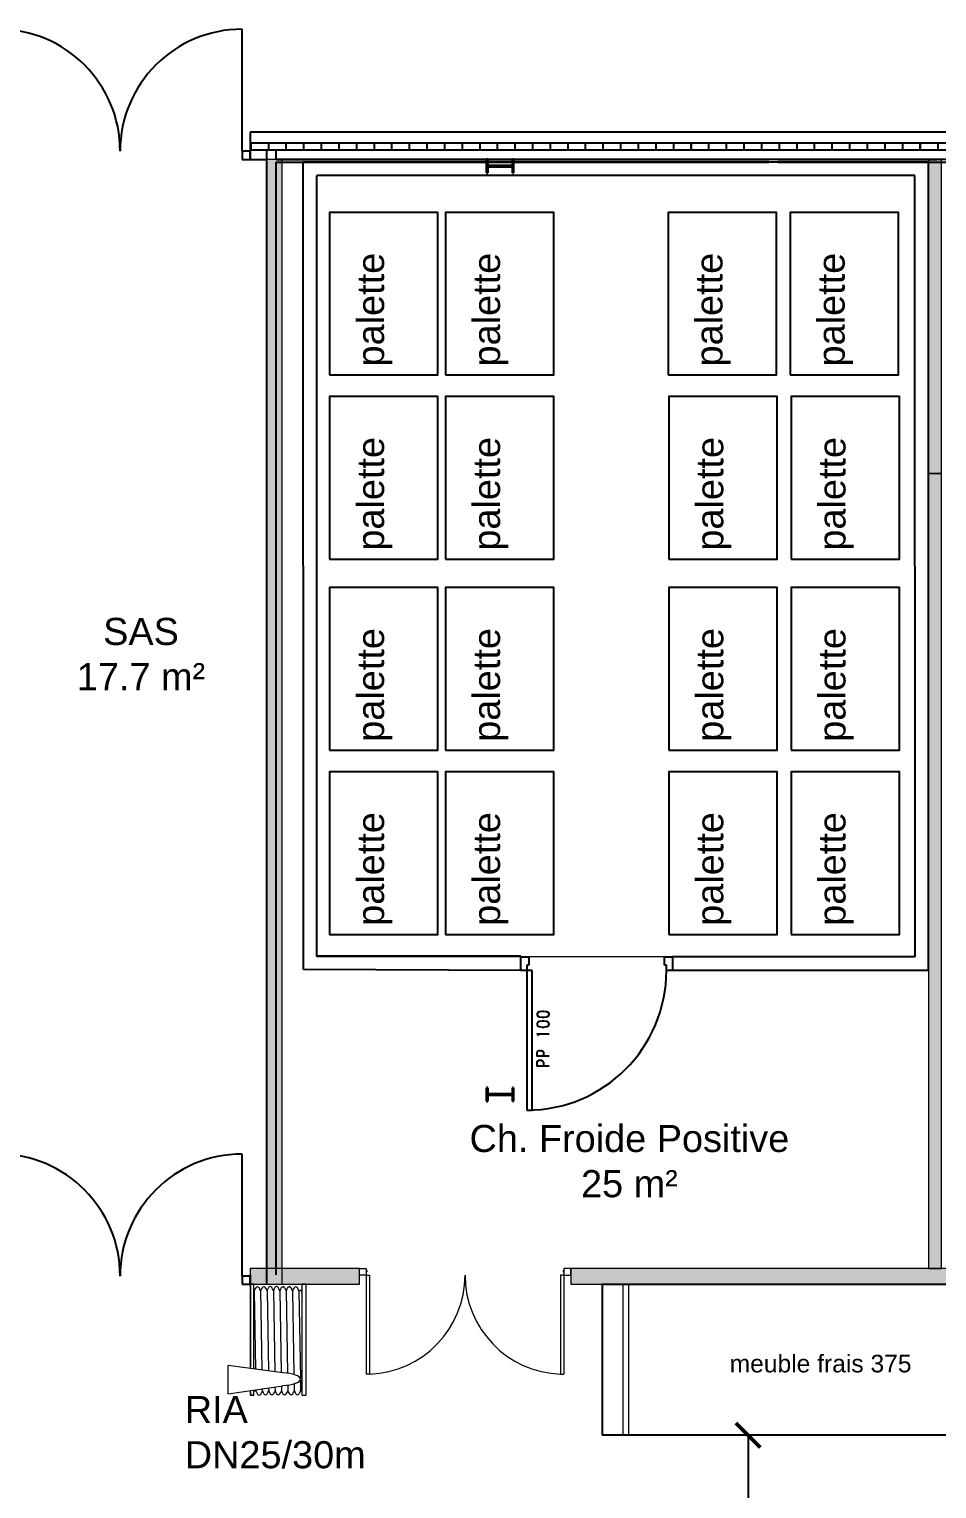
# Model space of a CAD drawing. Header units: millimetres. Extents: x 15590 to 15992, y 1055 to 1132.
# Drawn here: x 15808.72 to 15815.42, y 1105.54 to 1116.31 of the extents above; entities that cross this region are included whole.
import ezdxf

# ---------------------------------------------------------------- set-up
doc = ezdxf.new("R2010")
doc.units = ezdxf.units.MM
doc.header["$MEASUREMENT"] = 0
doc.linetypes.add('Court', pattern=[0.25, 0.05, -0.075, 0.05, -0.075])
doc.layers.get('0').update_dxf_attribs({"lineweight": 9})
for name, color, linetype in [('59', 7, 'Continuous'), ('frais', 5, 'Continuous'), ('murs exterieurs.P', 7, 'Continuous'), ('murs interieurs.P', 7, 'Continuous'), ('objet', 7, 'Continuous'), ('palette', 8, 'Continuous'), ('structure', 7, 'Continuous'), ('surgeles', 4, 'Continuous')]:
    doc.layers.add(name, color=color, linetype=linetype)
for name, color, linetype, lineweight in [('DM cloison', 7, 'Continuous', 9), ('DM Divers', 7, 'Continuous', 9), ('DM porte', 7, 'Continuous', 9), ('DM RIA', 7, 'Continuous', 9)]:
    doc.layers.add(name, color=color, linetype=linetype, lineweight=lineweight)
doc.styles.get("Standard").update_dxf_attribs({"font": 'swiss.ttf', "height": 0.2})
doc.dimstyles.get("Standard").update_dxf_attribs({"dimtxt": 0.2, "dimasz": 0.18, "dimexe": 0.18, "dimexo": 0.0625, "dimgap": 0.05, "dimtad": 1, "dimzin": 4, "dimdsep": 46, "dimtxsty": 'Standard', "dimblk": 'ARCHTICK', "dimcen": 0.09, "dimadec": 0, "dimazin": 0, "dimtfac": 1, "dimtofl": 0, "dimtmove": 0, "dimatfit": 3, "dimfxl": 1, "dimtolj": 1, "dimtzin": 0, "dimarcsym": 0})
pattern_1 = [(90, (15784.3553, 1074.85421), (-0.13, 8e-18), []), (180, (15784.3553, 1074.85421), (-8e-18, -0.13), [])]

# ---------------------------------------------------------------- blocks, each defined once
blk = doc.blocks.new('*U14')
at = {"layer": 'DM cloison'}
blk.add_hatch(color=3, dxfattribs=at).paths.add_polyline_path([(116, 1000), (0, 1000), (0, -7300), (116, -7300)])
blk.add_lwpolyline([(0, 1000), (0, -7300), (116, -7300), (116, 1000)], close=True, dxfattribs=at)
blk = doc.blocks.new('*U290')
at = {"layer": 'DM cloison'}
blk.add_hatch(color=3, dxfattribs=at).paths.add_polyline_path([(-237, 116), (-237, 0), (570, 0), (570, 116)])
blk.add_lwpolyline([(-237, 0), (570, 0), (570, 116), (-237, 116)], close=True, dxfattribs=at)
blk = doc.blocks.new('*U291')
at = {"layer": 'DM cloison'}
blk.add_hatch(color=3, dxfattribs=at).paths.add_polyline_path([(-2736, 116), (-2736, 0), (1400, 0), (1400, 116)])
blk.add_lwpolyline([(-2736, 0), (1400, 0), (1400, 116), (-2736, 116)], close=True, dxfattribs=at)
blk = doc.blocks.new('*U39')
at = {"layer": 'DM cloison'}
blk.add_hatch(color=2, dxfattribs=at).paths.add_polyline_path([(96, 5864), (0, 5864), (0, 0), (96, 0)])
blk.add_lwpolyline([(0, 5864), (0, 0), (96, 0), (96, 5864)], close=True, dxfattribs=at)
blk = doc.blocks.new('*U329')
at = {"layer": 'DM cloison'}
blk.add_hatch(color=2, dxfattribs=at).paths.add_polyline_path([(96, 1389), (0, 1389), (0, -930), (96, -930)])
blk.add_lwpolyline([(0, 1389), (0, -930), (96, -930), (96, 1389)], close=True, dxfattribs=at)
blk = doc.blocks.new('_ArchTick')
at = {"color": 0, "linetype": 'ByBlock', "const_width": 0.15}
blk.add_lwpolyline([(-0.5, -0.5), (0.5, 0.5)], dxfattribs=at)
blk = doc.blocks.new('*D295')
at = {"color": 0, "lineweight": -2, "transparency": 16777216}
for p, q in [((15814.346, 1105.939), (15813.844, 1105.939)), ((15814.024, 1105.939), (15814.024, 1103.35)), ((15813.377, 1103.35), (15814.204, 1103.35))]:
    blk.add_line(p, q, dxfattribs=at)
at = {"layer": 'DEFPOINTS', "color": 0, "transparency": 16777216}
for p in [(15814.409, 1105.939), (15813.315, 1103.35), (15814.024, 1103.35)]:
    blk.add_point(p, dxfattribs=at)
at = {"color": 0, "lineweight": -2, "transparency": 16777216, "xscale": 0.18, "yscale": 0.18, "zscale": 0.18}
for p, rotation in [((15814.024, 1105.939), 90), ((15814.024, 1103.35), 270)]:
    blk.add_blockref('_ArchTick', p, dxfattribs=dict(at, rotation=rotation))
at = {"color": 0, "transparency": 16777216, "insert": (15813.871, 1104.644), "char_height": 0.2, "attachment_point": 5, "rotation": 90}
blk.add_mtext('\\A1;2.59', dxfattribs=at)
blk = doc.blocks.new('*U45')
at = {"layer": 'DM RIA', "color": 1, "linetype": 'Continuous'}
for p, q in [((-470, -809), (-470, 11)), ((-443, 11), (-470, 11)), ((-443, 11), (-443, -809)), ((104, 0), (-299, -60)), ((-60, 11), (-86, 11)), ((-86, 11), (-60, 11)), ((-86, 11), (-86, -28)), ((-60, -18), (-60, 11)), ((-60, 11), (-60, -24)), ((104, 0), (104, -209)), ((-431, -22), (-443, -22)), ((-430, -103), (-431, -22)), ((-383, -74), (-384, -22)), ((-336, -64), (-337, -22)), ((-337, -22), (-337, -22)), ((-289, -58), (-290, -22)), ((-243, -22), (-243, -22)), ((-242, -51), (-243, -22)), ((-195, -44), (-196, -22)), ((-148, -38), (-148, -22)), ((-86, -22), (-101, -22)), ((-101, -31), (-101, -22)), ((-419, -759), (-430, -113)), ((-371, -759), (-382, -142)), ((-324, -759), (-335, -152)), ((-299, -155), (104, -209)), ((-277, -759), (-288, -157)), ((-230, -761), (-240, -163)), ((-183, -760), (-193, -169)), ((-136, -759), (-146, -176)), ((-88, -758), (-98, -182)), ((-86, -184), (-86, -809)), ((-60, -187), (-60, -809)), ((-60, -809), (-60, -198)), ((-470, -809), (-443, -809)), ((-443, -809), (-470, -809)), ((-371, -759), (-372, -759)), ((-86, -759), (-89, -759)), ((-86, -809), (-60, -809)), ((-60, -809), (-86, -809))]:
    blk.add_line(p, q, dxfattribs=at)
for centre, major_axis, start_param, end_param in [((-408, -120), (0, 128), 5.586483, 6.979887), ((-361, -120), (0, 128), 5.586483, 6.979887), ((-313, -120), (0, 128), 5.586483, 6.979887), ((-266, -120), (0, 128), 5.586483, 6.979887), ((-219, -120), (0, 128), 5.586483, 6.979887), ((-172, -120), (0, 128), 5.586483, 6.979887), ((-125, -119), (0, 128), 5.586483, 6.979887), ((-260, -108), (-170, 0), 4.940257, 7.626113), ((-392, -641), (-41, -121), 5.930977, 6.635394), ((-397, -661), (2, -128), 5.58648, 6.97989), ((-349, -662), (2, -128), 5.586496, 6.979875), ((-302, -662), (2, -128), 5.586491, 6.97988), ((-255, -663), (2, -128), 5.58648, 6.97989), ((-208, -663), (2, -128), 5.58648, 6.97989), ((-161, -662), (2, -128), 5.586496, 6.979875), ((-114, -661), (2, -128), 5.58648, 6.97989)]:
    blk.add_ellipse(centre, major_axis=major_axis, ratio=0.287901, start_param=start_param, end_param=end_param, dxfattribs=at)
blk = doc.blocks.new('RIA 25 30 m')
at = {"layer": 'DM RIA', "insert": (49, 587), "char_height": 200, "width": 1661.44, "attachment_point": 1}
blk.add_mtext('{\\fArial|b0|i0|c0|p34;\\C1;RIA DN25/30m}', dxfattribs=at)
blk = doc.blocks.new('PP100')
at = {"layer": '59', "color": 105, "linetype": 'Continuous'}
for p, q in [((107.5, 113), (103.5, 113)), ((103.5, 113), (103.5, 10)), ((107.5, 10), (107.5, 113)), ((0, 10), (4.5, 10)), ((0, 0), (0, 10)), ((6, 0), (0, 0)), ((4.5, 10), (4.5, 6)), ((4.5, 6), (6, 6)), ((6, 6), (6, 0)), ((103.5, 10), (107.5, 10)), ((106, 6), (107.5, 6)), ((106, 0), (106, 6)), ((112, 0), (106, 0)), ((107.5, 6), (107.5, 10)), ((107.5, 10), (112, 10)), ((112, 10), (112, 0))]:
    blk.add_line(p, q, dxfattribs=at)
for points in [[(91, 80.5, 0), (100, 80.5, 0), (100, 77.7, 0), (99.6, 76.8, 0), (99.2, 76.5, 0), (98.3, 76.2, 0), (97, 76.2, 0), (96.2, 76.5, 0), (95.7, 76.8, 0), (95.3, 77.7, 0), (95.3, 80.5, 0)], [(91, 73.3, 0), (100, 73.3, 0), (100, 70.5, 0), (99.6, 69.6, 0), (99.2, 69.3, 0), (98.3, 69, 0), (97, 69, 0), (96.2, 69.3, 0), (95.7, 69.6, 0), (95.3, 70.5, 0), (95.3, 73.3, 0)], [(98.7, 58.2, 0), (99.2, 57.6, 0), (100, 56.7, 0), (91, 56.7, 0)], [(100, 49.8, 0), (99.6, 50.7, 0), (98.3, 51.3, 0), (96.2, 51.7, 0), (94.9, 51.7, 0), (92.7, 51.3, 0), (91.4, 50.7, 0), (91, 49.8, 0), (91, 49.2, 0), (91.4, 48.3, 0), (92.7, 47.7, 0), (94.9, 47.4, 0), (96.2, 47.4, 0), (98.3, 47.7, 0), (99.6, 48.3, 0), (100, 49.2, 0), (100, 49.8, 0)], [(100, 42.6, 0), (99.6, 43.5, 0), (98.3, 44.1, 0), (96.2, 44.5, 0), (94.9, 44.5, 0), (92.7, 44.1, 0), (91.4, 43.5, 0), (91, 42.6, 0), (91, 42, 0), (91.4, 41.1, 0), (92.7, 40.5, 0), (94.9, 40.2, 0), (96.2, 40.2, 0), (98.3, 40.5, 0), (99.6, 41.1, 0), (100, 42, 0), (100, 42.6, 0)]]:
    blk.add_polyline3d(points, dxfattribs=at)
blk.add_arc((107.5, 10), 103, 90, 180, dxfattribs=at)
blk = doc.blocks.new('A$C0ED850CC')
at = {"layer": 'palette'}
blk.add_lwpolyline([(0, 0.8), (0, 0), (1.2, 0), (1.2, 0.8)], close=True, dxfattribs=at)
at = {"layer": 'palette', "insert": (0.063, 0.598), "char_height": 0.2, "width": 0.96772, "attachment_point": 1}
blk.add_mtext('palette', dxfattribs=at)
blk = doc.blocks.new('PALETTE')
at = {"layer": 'frais'}
blk.add_blockref('A$C0ED850CC', (-1.2, 0), dxfattribs=at)
blk = doc.blocks.new('*U16')
at = {"layer": 'DM porte'}
for p, q in [((0, 0), (-50, 0)), ((0, -50), (0, 0)), ((-1560, 0), (-1510, 0)), ((-1560, -50), (-1560, 0)), ((-1510, -50), (-1560, -50)), ((-1510, 0), (-1510, -50)), ((-1510, -15), (-1505, -15)), ((-1505, -25), (-1510, -25)), ((-1510, -50), (-1510, -780)), ((-1510, -50), (-1485, -50)), ((-1505, -15), (-1505, -25)), ((-1485, -50), (-1485, -780)), ((-75, -50), (-75, -780)), ((-50, -50), (-75, -50)), ((-50, -15), (-55, -15)), ((-55, -15), (-55, -25)), ((-55, -25), (-50, -25)), ((-50, 0), (-50, -50)), ((-50, -50), (-50, -780)), ((-50, -50), (0, -50)), ((-1485, -780), (-1510, -780)), ((-75, -780), (-50, -780))]:
    blk.add_line(p, q, dxfattribs=at)
for centre, start, end in [((-1510, -50), 271.9626, 0), ((-50, -50), 180, 268.0374)]:
    blk.add_arc(centre, 730, start, end, dxfattribs=at)
blk = doc.blocks.new('JOUE FRAIS')
at = {"layer": 'frais', "linetype": 'ByBlock', "lineweight": -2}
for p, q in [((-0.558, 0.04), (0.557, 0.04)), ((-0.558, 0), (-0.558, 0.04)), ((0.557, 0), (-0.558, 0)), ((0.557, 0.04), (0.557, 0))]:
    blk.add_line(p, q, dxfattribs=at)
blk = doc.blocks.new('*U65')
at = {"color": 5, "linetype": 'ByBlock', "lineweight": -2}
for p, q in [((0.04, 1.115), (3.71, 1.115)), ((0.04, 1.115), (0.04, 0)), ((3.71, 1.115), (3.71, 0)), ((3.71, 0), (0.04, 0))]:
    blk.add_line(p, q, dxfattribs=at)
blk.add_text('meuble frais 375', height=0.13, dxfattribs=at).set_placement((0.98, 0.464))

msp = doc.modelspace()

# ---------------------------------------------------------------- hatches: boundary and pattern name
at = {"layer": 'murs exterieurs.P', "linetype": 'Continuous', "ltscale": 1000}
h = msp.add_hatch(dxfattribs=at)
h.set_pattern_fill('ISOLANT_POLYSTYRENE_0005', color=256, scale=0.1, angle=90, style=0, pattern_type=2)
h.set_pattern_definition(pattern_1)
h.paths.add_polyline_path([(15812.421, 1115.473), (15810.349, 1115.473), (15810.349, 1115.423), (15812.421, 1115.423)], flags=0)
h = msp.add_hatch(dxfattribs=at)
h.set_pattern_fill('ISOLANT_POLYSTYRENE_0005', color=256, scale=0.1, angle=90, style=0, pattern_type=2)
h.set_pattern_definition([(90, (15786.3048, 1074.85421), (-0.13, 8e-18), []), (180, (15786.3048, 1074.85421), (-8e-18, -0.13), [])])
h.paths.add_polyline_path([(15814.37, 1115.473), (15812.298, 1115.473), (15812.298, 1115.423), (15814.37, 1115.423)], flags=0)
h = msp.add_hatch(dxfattribs=at)
h.set_pattern_fill('ISOLANT_POLYSTYRENE_0005', color=256, scale=0.1, angle=90, style=0, pattern_type=2)
h.set_pattern_definition(pattern_1)
h.paths.add_polyline_path([(15815.417, 1115.473), (15813.421, 1115.473), (15813.421, 1115.423), (15815.417, 1115.423)], flags=0)
h = msp.add_hatch(dxfattribs=at)
h.set_pattern_fill('ISOLANT_POLYSTYRENE_0005', color=256, scale=0.1, angle=90, style=0, pattern_type=2)
h.set_pattern_definition([(90, (15789.16689, 1074.85421), (-0.13, 8e-18), []), (180, (15789.16689, 1074.85421), (-8e-18, -0.13), [])])
h.paths.add_polyline_path([(15817.232, 1115.473), (15815.161, 1115.473), (15815.161, 1115.423), (15817.232, 1115.423)], flags=0)

# ---------------------------------------------------------------- linework, layer by layer
msp.add_lwpolyline([(15810.841, 1115.233), (15815.256, 1115.233), (15815.257, 1109.469), (15810.842, 1109.468), (15810.842, 1115.233)])
for p, q in [((15810.289, 1115.413), (15810.289, 1116.313)), ((15810.349, 1115.553), (15810.349, 1115.473)), ((15810.349, 1115.413), (15810.289, 1115.413)), ((15810.289, 1115.413), (15810.289, 1115.353)), ((15813.421, 1115.473), (15810.349, 1115.473)), ((15810.349, 1115.473), (15810.349, 1115.423)), ((15810.349, 1115.353), (15810.349, 1115.413)), ((15810.47, 1115.423), (15810.47, 1115.353)), ((15810.54, 1115.353), (15810.54, 1115.423)), ((15816.417, 1115.473), (15813.421, 1115.473)), ((15810.289, 1115.353), (15810.349, 1115.353)), ((15812.421, 1115.353), (15813.421, 1115.353)), ((15810.289, 1107.114), (15810.289, 1108.014)), ((15810.349, 1107.114), (15810.289, 1107.114)), ((15810.289, 1107.114), (15810.289, 1107.054)), ((15810.349, 1107.054), (15810.349, 1107.114)), ((15810.289, 1107.054), (15810.349, 1107.054))]:
    msp.add_line(p, q, dxfattribs=at)
at = {"layer": 'murs exterieurs.P', "color": 31, "linetype": 'Continuous', "lineweight": 25, "ltscale": 1000}
for p, q in [((15810.349, 1115.423), (15810.349, 1115.353)), ((15810.349, 1115.423), (15813.421, 1115.423)), ((15813.421, 1115.423), (15816.417, 1115.423)), ((15810.349, 1107.124), (15810.349, 1107.054))]:
    msp.add_line(p, q, dxfattribs=at)
at = {"layer": 'murs exterieurs.P', "linetype": 'Continuous', "ltscale": 1000, "flags": 128}
for points in [[(15813.421, 1115.553), (15810.349, 1115.553)], [(15815.417, 1115.553), (15813.421, 1115.553)], [(15822.293, 1115.553), (15815.367, 1115.553)]]:
    msp.add_lwpolyline(points, dxfattribs=at)
at = {"layer": 'murs exterieurs.P', "color": 31, "linetype": 'Continuous', "lineweight": 25, "ltscale": 1000, "flags": 128}
for points in [[(15810.349, 1115.353), (15810.47, 1115.353)], [(15810.54, 1115.353), (15812.421, 1115.353)], [(15813.421, 1115.353), (15814.177, 1115.353)], [(15814.247, 1115.353), (15815.417, 1115.353)]]:
    msp.add_lwpolyline(points, dxfattribs=at)
at = {"layer": 'murs exterieurs.P', "linetype": 'Continuous', "ltscale": 1000}
for centre, start, end in [((15808.489, 1115.413), 0, 90), ((15810.289, 1115.413), 90, 180), ((15808.489, 1107.114), 0, 90), ((15810.289, 1107.114), 90, 180)]:
    msp.add_arc(centre, 0.9, start, end, dxfattribs=at)
at = {"layer": 'murs interieurs.P', "linetype": 'Continuous', "ltscale": 1000, "flags": 128}
for points in [[(15810.47, 1115.353), (15810.47, 1107.054)], [(15810.54, 1111.647), (15810.54, 1115.333)], [(15810.54, 1109.35), (15810.54, 1111.647)], [(15810.54, 1107.124), (15810.54, 1109.35)]]:
    msp.add_lwpolyline(points, dxfattribs=at)
at = {"layer": 'murs interieurs.P', "linetype": 'Court', "ltscale": 1000, "flags": 128}
for points in [[(15814.247, 1115.353), (15810.54, 1115.353)], [(15810.54, 1115.333), (15814.177, 1115.333)], [(15818.658, 1115.353), (15814.247, 1115.353)], [(15814.247, 1115.333), (15818.588, 1115.333)]]:
    msp.add_lwpolyline(points, dxfattribs=at)
at = {"layer": 'structure', "color": 160, "linetype": 'Continuous', "lineweight": 35, "ltscale": 1000}
for p, q in [((15812.102, 1115.353), (15812.093, 1115.353)), ((15812.093, 1115.353), (15812.093, 1115.253)), ((15812.102, 1115.312), (15812.102, 1115.353)), ((15812.102, 1115.253), (15812.102, 1115.295)), ((15812.279, 1115.306), (15812.107, 1115.306)), ((15812.107, 1115.301), (15812.279, 1115.301)), ((15812.293, 1115.353), (15812.285, 1115.353)), ((15812.285, 1115.353), (15812.285, 1115.312)), ((15812.285, 1115.295), (15812.285, 1115.253)), ((15812.293, 1115.253), (15812.293, 1115.353)), ((15812.093, 1115.253), (15812.102, 1115.253)), ((15812.285, 1115.253), (15812.293, 1115.253)), ((15812.102, 1108.503), (15812.093, 1108.503)), ((15812.093, 1108.503), (15812.093, 1108.403)), ((15812.102, 1108.462), (15812.102, 1108.503)), ((15812.293, 1108.503), (15812.285, 1108.503)), ((15812.285, 1108.503), (15812.285, 1108.462)), ((15812.293, 1108.403), (15812.293, 1108.503)), ((15812.093, 1108.403), (15812.102, 1108.403)), ((15812.102, 1108.403), (15812.102, 1108.445)), ((15812.279, 1108.456), (15812.107, 1108.456)), ((15812.107, 1108.451), (15812.279, 1108.451)), ((15812.285, 1108.445), (15812.285, 1108.403)), ((15812.285, 1108.403), (15812.293, 1108.403))]:
    msp.add_line(p, q, dxfattribs=at)
for centre, start, end in [((15812.107, 1115.312), 180, 270), ((15812.107, 1115.295), 90, 180), ((15812.279, 1115.312), 270, 0), ((15812.279, 1115.295), 0, 90), ((15812.107, 1108.462), 180, 270), ((15812.107, 1108.445), 90, 180), ((15812.279, 1108.462), 270, 0), ((15812.279, 1108.445), 0, 90)]:
    msp.add_arc(centre, 0.0056, start, end, dxfattribs=at)
at = {"layer": 'surgeles', "color": 5}
for p, q in [((15810.742, 1109.375), (15810.741, 1115.334)), ((15815.356, 1115.333), (15810.741, 1115.333)), ((15815.356, 1109.369), (15815.356, 1115.333)), ((15815.256, 1115.233), (15810.841, 1115.233)), ((15810.842, 1109.474), (15810.841, 1115.233)), ((15815.257, 1109.469), (15815.256, 1115.233)), ((15812.346, 1109.474), (15810.842, 1109.474)), ((15815.256, 1109.469), (15813.466, 1109.468)), ((15812.346, 1109.368), (15810.742, 1109.375)), ((15815.356, 1109.369), (15813.466, 1109.368))]:
    msp.add_line(p, q, dxfattribs=at)

# ---------------------------------------------------------------- block references
at = {"layer": 'DM cloison', "xscale": 0.001, "yscale": 0.001, "zscale": 0.001}
for name, p in [('*U14', (15810.47, 1114.353)), ('*U329', (15815.356, 1113.964)), ('*U39', (15815.356, 1107.17)), ('*U290', (15810.586, 1107.054)), ('*U16', (15812.715, 1107.17)), ('*U291', (15815.452, 1107.054)), ('RIA 25 30 m', (15809.817, 1105.642))]:
    msp.add_blockref(name, p, dxfattribs=at)
at = {"layer": 'DM cloison', "xscale": 0.001, "yscale": 0.001, "zscale": 0.001, "rotation": 180}
msp.add_blockref('*U45', (15810.29, 1106.245), dxfattribs=at)
at = {"layer": 'DM cloison', "rotation": 90.00186738988003}
msp.add_blockref('JOUE FRAIS', (15813.142, 1106.496), dxfattribs=at)
at = {"layer": 'frais'}
msp.add_blockref('*U65', (15812.908, 1105.939), dxfattribs=at)
at = {"layer": 'objet', "rotation": 89.99999999999993}
for p in [(15811.735, 1114.962), (15812.591, 1114.962), (15814.233, 1114.962), (15815.135, 1114.962), (15811.735, 1113.603), (15812.591, 1113.603), (15814.239, 1113.603), (15815.141, 1113.603), (15811.735, 1112.193), (15812.591, 1112.193), (15814.239, 1112.193), (15815.141, 1112.193), (15811.735, 1110.835), (15812.591, 1110.835), (15814.239, 1110.835), (15815.141, 1110.835)]:
    msp.add_blockref('PALETTE', p, dxfattribs=at)
at = {"layer": 'surgeles', "color": 5, "xscale": 0.00999999999839929, "yscale": 0.00999999999839929, "zscale": 0.00999999999839929, "rotation": 180}
msp.add_blockref('PP100', (15813.466, 1109.468), dxfattribs=at)

# ---------------------------------------------------------------- texts
at = {"layer": 'DM Divers', "char_height": 0.2, "width": 3.36104, "attachment_point": 2}
for s, insert in [('{\\C1;SAS\\P17.7 m²}', (15809.543, 1111.97)), ('{\\C1;Ch. Froide Positive\\P25 m²}', (15813.148, 1108.229))]:
    msp.add_mtext(s, dxfattribs=dict(at, insert=insert))

# ---------------------------------------------------------------- dimensions: what is measured, and where the dimension line sits
dim = msp.add_linear_dim(base=(15814.024, 1103.35), p1=(15814.409, 1105.939), p2=(15813.315, 1103.35), angle=90, dimstyle='Standard')
dim.commit()
dim.dimension.update_dxf_attribs({"geometry": '*D295', "text_midpoint": (15813.871, 1104.644)})

doc.saveas('drawing.dxf')
